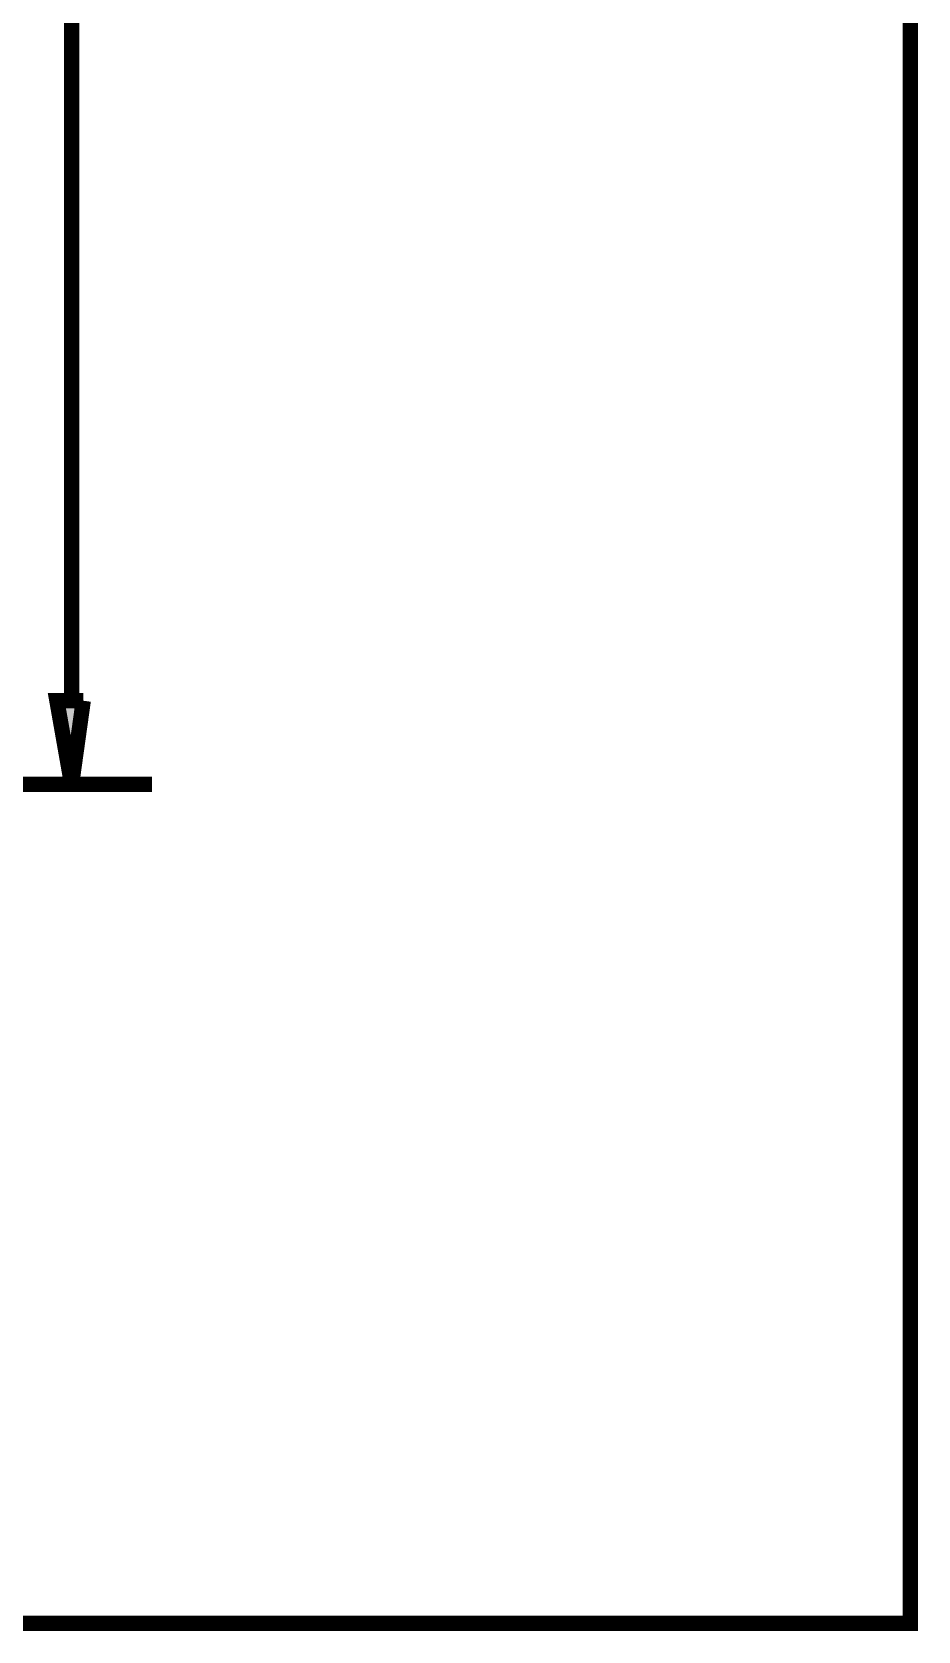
# Model space of a CAD drawing. Header units: inches. Extents: x -524 to 1067, y -71 to 1110.
# Drawn here: x 992.4 to 1046.3, y -71.3 to 25.9 of the extents above; entities that cross this region are included whole.
import ezdxf

# ---------------------------------------------------------------- set-up
doc = ezdxf.new("R2010")
doc.units = ezdxf.units.IN
doc.header["$MEASUREMENT"] = 0
doc.layers.add('H', color=7, linetype='Continuous')
doc.layers.add('P', color=7, linetype='Continuous')

msp = doc.modelspace()

# ---------------------------------------------------------------- hatches: boundary and pattern name
at = {"layer": 'H', "linetype": 'Continuous'}
msp.add_hatch(color=256, dxfattribs=at).paths.add_polyline_path([(994.8502769409247, -19.88854877734648), (993.9524168204991, -14.73862751750395), (995.5583454911798, -14.73862751750395), (994.8502769409247, -19.88854877734648)])

# ---------------------------------------------------------------- linework, layer by layer
at = {"layer": 'P', "const_width": 0.927058823529412}
for points in [[(322.0245613318464, -70.81108698948174), (322.0245613318464, 746.8657448771235), (1045.838512235043, 746.8657448771235), (1045.838512235043, -42.29125373334466)], [(994.8502769409247, -14.73862751750396), (994.8502769409247, 288.8731371883786)], [(995.5583454911798, -14.73862751750396), (993.9524168204991, -14.73862751750396), (994.8502769409247, -19.82285169536408)], [(994.8502769409247, -19.82285169536408), (995.5583454911798, -14.73862751750396)], [(983.7146215449084, -19.82285169536408), (999.7447095486139, -19.82285169536408)], [(322.0245613318464, -70.81108698948174), (1045.838512235043, -70.81108698948174), (1045.838512235043, -42.29125373334466)]]:
    msp.add_lwpolyline(points, dxfattribs=at)

doc.saveas('drawing.dxf')
